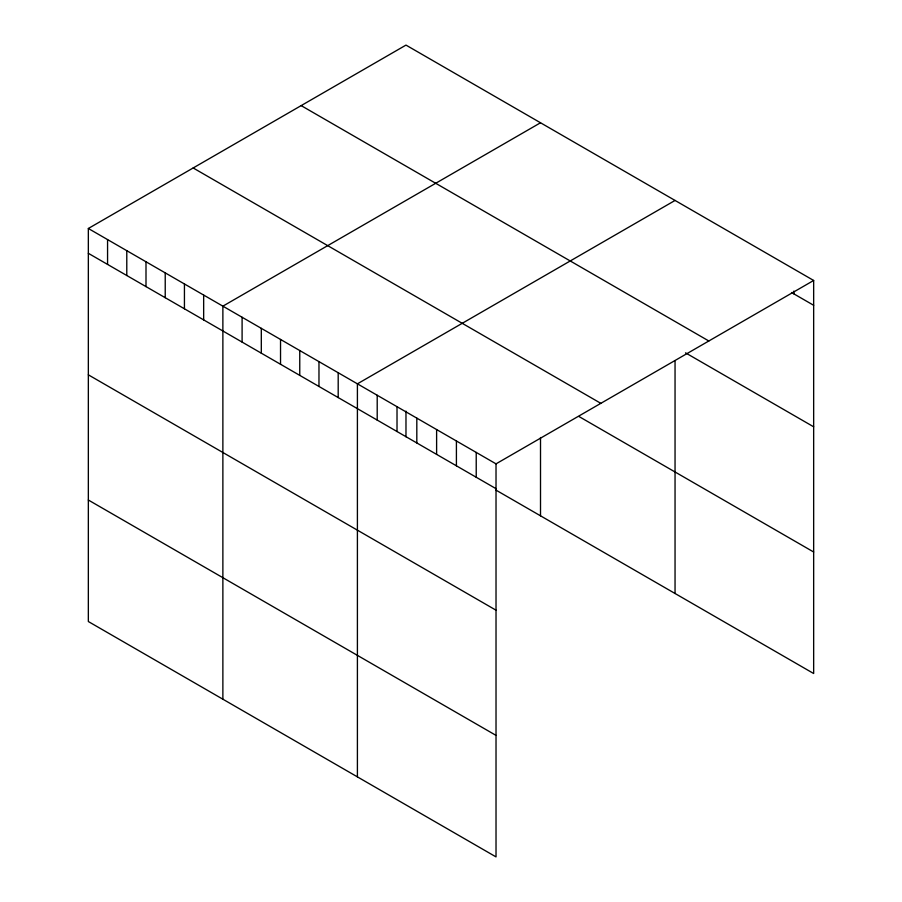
<?xml version="1.0" encoding="UTF-8"?>
<svg xmlns="http://www.w3.org/2000/svg" width="902" height="902" viewBox="0 0 902 902"><rect width="100%" height="100%" fill="white"/><g stroke="black" fill="none" stroke-linecap="round" stroke-linejoin="round"><path stroke-width="1.35" d="M88.34 228.488L496.021 463.853L496.021 856.9L88.34 621.534L88.34 228.488L405.979 45.1L813.66 280.466L813.66 673.512L496.066 490.158M540.512 122.773L222.873 306.161L222.873 699.208M675.046 200.447L357.406 383.835L357.406 776.87M496.021 463.853L813.66 280.466M791.528 292.519L813.66 305.293M301.167 105.613L708.837 340.99M685.531 352.84L813.66 426.804M193.163 167.964L600.833 403.341M578.949 416.498L813.66 552.001M88.34 253.315L496.021 488.681M88.34 374.826L496.021 610.192M88.34 500.024L496.021 735.389M793.85 291.109L793.85 293.86M675.046 360.699L675.046 593.493M540.512 437.515L540.512 515.82M476.222 452.421L476.222 477.248M456.412 440.988L456.412 465.815M436.613 429.555L436.613 454.382M416.814 418.122L416.814 442.95M405.979 411.143L405.979 436.793M397.015 406.689L397.015 431.517M377.205 395.256L377.205 420.084M338.194 372.729L338.194 397.557M318.97 361.634L318.97 386.462M299.757 350.54L299.757 375.367M280.533 339.445L280.533 364.273M261.309 328.351L261.309 353.178M242.097 317.256L242.097 342.083M203.66 295.067L203.66 319.894M184.436 283.961L184.436 308.788M165.224 272.866L165.224 297.694M146 261.772L146 286.599M126.787 250.677L126.787 275.505M107.564 239.582L107.564 264.41"/></g></svg>
